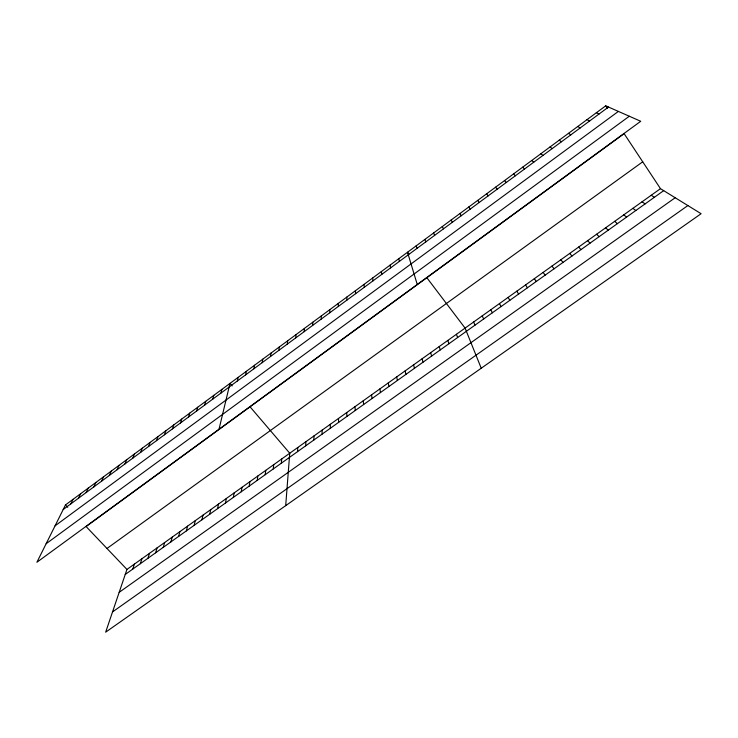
<?xml version="1.0" encoding="UTF-8"?>
<svg xmlns="http://www.w3.org/2000/svg" width="738" height="738" viewBox="0 0 738 738"><rect width="100%" height="100%" fill="white"/><g stroke="black" fill="none" stroke-linecap="round" stroke-linejoin="round"><path stroke-width="1.11" d="M322.091 434.147L322.128 430.125M321.224 319.074L321.27 315.965M313.881 439.996L313.991 435.927M312.691 325.366L312.82 322.202M305.698 445.835L305.873 441.721M297.543 451.647L297.792 447.486M304.194 331.639L304.397 328.428M285.698 505.65L289.739 453.233L250.044 406.813M295.735 337.884L296.012 334.618M281.316 463.206L281.713 458.962M287.294 344.111L287.654 340.799M273.254 468.953L273.715 464.672M265.21 474.691L265.745 470.355M278.899 350.319L279.324 346.943M257.202 480.401L257.811 476.028M270.523 356.491L271.031 353.078M249.223 486.084L249.896 481.674M241.261 491.757L242.009 487.301M262.184 362.653L262.765 359.185M233.337 497.403L234.149 492.91M253.872 368.788L254.527 365.264M225.441 503.039L226.317 498.501M245.597 374.895L246.326 371.325M217.572 508.648L218.513 504.072M209.73 514.238L210.736 509.617M237.341 380.983L238.153 377.367M201.917 519.81L202.987 515.152M219.011 429.258L229.998 383.382L232.166 385.909M194.122 525.364L195.266 520.659M186.363 530.89L187.572 526.157M220.939 393.096L221.889 389.378M178.633 536.406L179.897 531.628M212.775 399.12L213.799 395.356M170.921 541.895L172.258 537.08M204.647 405.116L205.736 401.306M163.236 547.375L164.639 542.513M155.589 552.827L157.046 547.937M196.548 411.094L197.71 407.238M147.96 558.269L149.482 553.334M188.476 417.053L189.712 413.151M140.358 563.684L141.945 558.712M180.432 422.985L181.732 419.036M132.785 569.081L134.436 564.072M126.945 569.422L105.663 632.171L701.1 213.716L660.473 188.66L624.117 133.652L86.097 526.535L126.945 569.422L660.473 188.66M172.415 428.898L173.79 424.904M164.436 434.793L165.875 430.752M156.484 440.669L157.987 436.582M148.55 446.518L150.137 442.385M140.654 452.348L142.305 448.169M132.785 458.15L134.501 453.935M124.943 463.944L126.724 459.682M117.13 469.709L118.975 465.401M109.344 475.456L111.253 471.102M101.586 481.176L103.56 476.794M93.855 486.886L95.894 482.449M86.152 492.569L88.256 488.095M78.477 498.233L80.645 493.722M70.82 503.879L73.053 499.322M65.498 504.912L36.9 562.255L640.732 121.281L605.723 105.829L65.498 504.912L67.721 507.237M63.2 509.506L608.499 107.047M55.064 525.825L618.379 111.41M46.143 543.721L629.311 116.235M106.992 548.463L642.724 161.806M125.239 574.459L663.702 190.644M119.169 592.337L675.187 197.738M112.527 611.922L687.871 205.561M596.35 112.748L599.025 114.039M587.014 119.648L589.588 121.004M577.716 126.521L580.188 127.942M568.445 133.366L570.825 134.851M651.239 195.247L654.375 197.295M559.21 140.183L561.507 141.733M642.042 201.806L645.086 203.919M550.022 146.982L552.208 148.596M632.881 208.347L635.824 210.514M623.758 214.859L626.608 217.092M540.862 153.744L542.956 155.423M614.662 221.354L617.42 223.632M531.729 160.487L533.74 162.231M605.603 227.821L608.269 230.155M596.572 234.26L599.155 236.658M522.642 167.203L524.552 169.002M587.577 240.68L590.068 243.134M513.583 173.891L515.41 175.755M578.62 247.073L581.018 249.582M504.561 180.561L506.296 182.48M569.699 253.438L572.005 256.012M560.797 259.785L563.02 262.414M495.576 187.203L497.218 189.186M551.941 266.114L554.072 268.789M486.619 193.817L488.169 195.856M408.907 254.075L407.524 252.248L417.247 284.481M426.841 277.709L465.088 328.096L481.231 368.234M543.113 272.414L545.151 275.145M534.312 278.696L536.277 281.473M477.698 200.404L479.165 202.507M605.723 105.829L607.457 108.449M525.548 284.951L527.421 287.783M468.805 206.972L470.189 209.131M516.821 291.178L518.602 294.075M459.959 213.513L461.241 215.736M508.122 297.386L509.82 300.329M499.451 303.576L501.065 306.574M451.13 220.025L452.339 222.304M490.816 309.739L492.347 312.783M442.348 226.52L443.464 228.854M482.209 315.882L483.658 318.982M473.63 321.999L475.004 325.154M433.593 232.987L434.617 235.385M424.867 239.435L425.808 241.879M456.435 334.277L457.634 337.524M416.177 245.855L417.035 248.365M447.809 340.43L448.935 343.733M439.211 346.565L440.254 349.913M430.651 352.672L431.619 356.076M398.751 258.724L399.433 261.344M422.127 358.76L423.003 362.21M413.621 364.821L414.424 368.327M390.015 265.182L390.614 267.857M405.153 370.873L405.882 374.424M381.306 271.612L381.823 274.342M396.721 376.887L397.367 380.494M372.635 278.023L373.068 280.809M388.308 382.893L388.88 386.537M379.932 388.871L380.421 392.57M363.991 284.407L364.351 287.248M371.583 394.83L371.998 398.566M355.384 290.763L355.661 293.659M363.271 400.762L363.603 404.553M354.978 406.675L355.246 410.512M346.805 297.1L346.998 300.052M346.722 412.57L346.915 416.453M338.262 303.41L338.373 306.418M338.493 418.437L338.613 422.367M329.748 309.702L329.785 312.755M330.301 424.295L330.338 428.271"/></g></svg>
